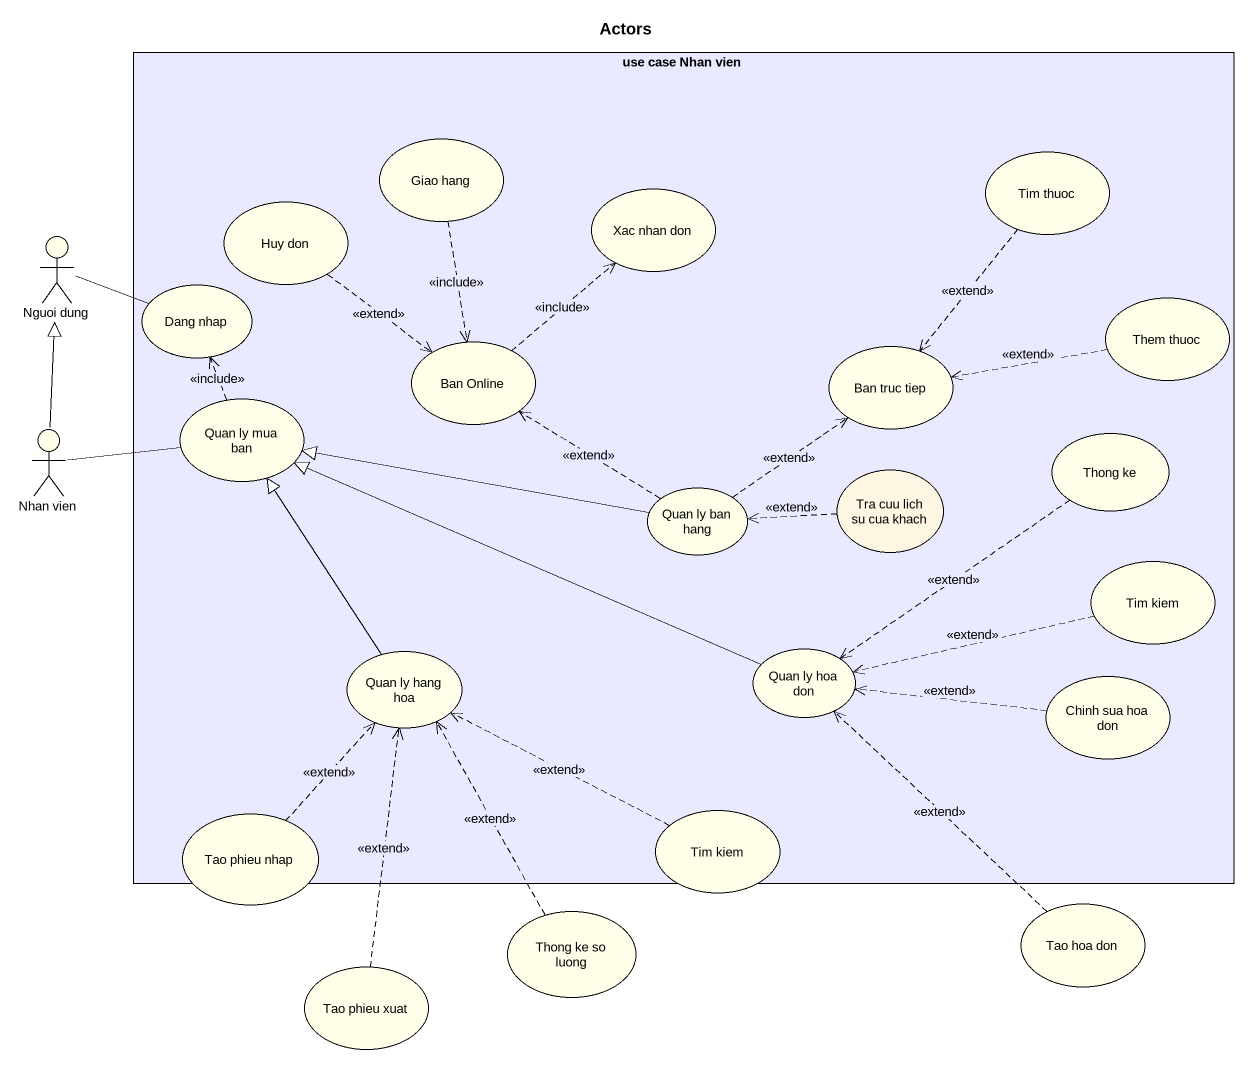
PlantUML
@startuml
title Actors
rectangle "use case Nhan vien" as use_case_Nhan_vien #E9E9FF {
  usecase "Giao hang" as Giao_hang #FFFFE9
  usecase "Tim thuoc" as Tim_thuoc #FFFFE9
  usecase "Huy don" as Huy_don #FFFFE9
  usecase "Xac nhan don" as Xac_nhan_don #FFFFE9
  usecase "Dang nhap" as Dang_nhap #FFFFE9
  usecase "Them thuoc" as Them_thuoc #FFFFE9
  usecase "Ban Online" as Ban_Online #FFFFE9
  usecase "Ban truc tiep" as Ban_truc_tiep #FFFFE9
  usecase "Quan ly mua ban" as Quan_ly_mua_ban #FFFFE9
  usecase "Thong ke" as Thong_ke #FFFFE9
  usecase "Quan ly ban hang" as Quan_ly_ban_hang #FFFFE9
  usecase "Tra cuu lich su cua khach" as Tra_cuu_lich_su_cua_khach
  usecase "Tim kiem" as Tim_kiem #FFFFE9
  usecase "Quan ly hang hoa" as Quan_ly_hang_hoa #FFFFE9
  usecase "Quan ly hoa don" as Quan_ly_hoa_don #FFFFE9
  usecase "Chinh sua hoa don" as Chinh_sua_hoa_don #FFFFE9
}
actor "Nguoi dung" as Nguoi_dung #FFFFE9
actor "Nhan vien" as Nhan_vien #FFFFE9
usecase "Tao phieu nhap" as Tao_phieu_nhap #FFFFE9
usecase "Tim kiem" as Tim_kiem_2 #FFFFE9
usecase "Thong ke so luong" as Thong_ke_so_luong #FFFFE9
usecase "Tao hoa don" as Tao_hoa_don #FFFFE9
usecase "Tao phieu xuat" as Tao_phieu_xuat #FFFFE9
Giao_hang ..> Ban_Online : <<include>>
Tim_thuoc ..> Ban_truc_tiep : <<extend>>
Huy_don ..> Ban_Online : <<extend>>
Nguoi_dung -right- Dang_nhap
Them_thuoc .left.> Ban_truc_tiep : <<extend>>
Ban_Online .up.> Xac_nhan_don : <<include>>
Nhan_vien -up-|> Nguoi_dung
Nhan_vien -right- Quan_ly_mua_ban
Quan_ly_mua_ban .up.> Dang_nhap : <<include>>
Thong_ke ..> Quan_ly_hoa_don : <<extend>>
Quan_ly_ban_hang .up.> Ban_Online : <<extend>>
Quan_ly_ban_hang .up.> Ban_truc_tiep : <<extend>>
Quan_ly_ban_hang -left-|> Quan_ly_mua_ban
Tra_cuu_lich_su_cua_khach .left.> Quan_ly_ban_hang : <<extend>>
Tim_kiem .left.> Quan_ly_hoa_don : <<extend>>
Quan_ly_hang_hoa -up-|> Quan_ly_mua_ban
Quan_ly_hoa_don -left-|> Quan_ly_mua_ban
Chinh_sua_hoa_don .left.> Quan_ly_hoa_don : <<extend>>
Tao_phieu_nhap .up.> Quan_ly_hang_hoa : <<extend>>
Tim_kiem_2 .left.> Quan_ly_hang_hoa : <<extend>>
Thong_ke_so_luong .up.> Quan_ly_hang_hoa : <<extend>>
Tao_hoa_don .up.> Quan_ly_hoa_don : <<extend>>
Tao_phieu_xuat .up.> Quan_ly_hang_hoa : <<extend>>
@enduml
